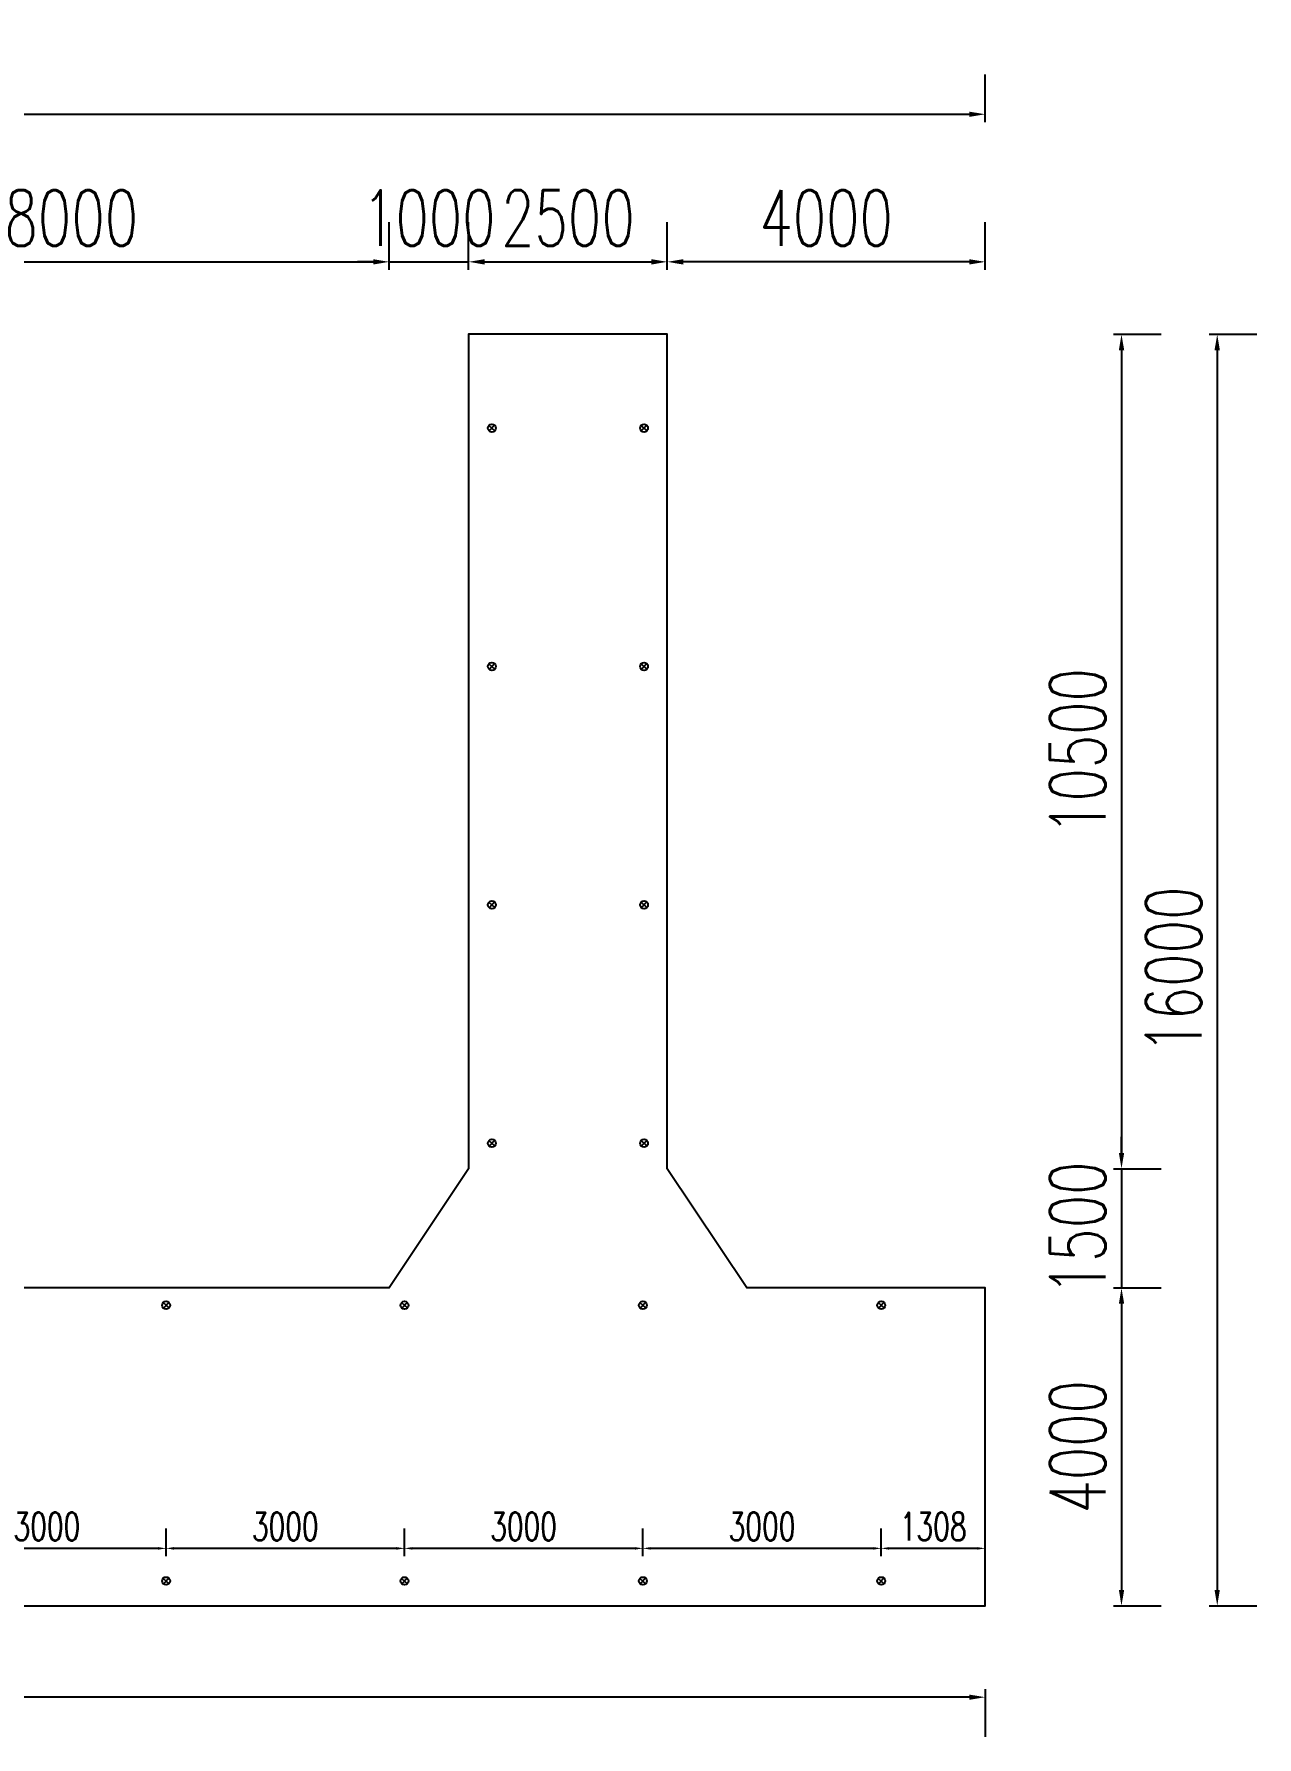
# Model space of a CAD drawing. Extents: x -89702 to 926017, y -610001 to -56924.
# Drawn here: x 617032 to 632422, y -231278 to -209850 of the extents above; entities that cross this region are included whole.
import ezdxf

# ---------------------------------------------------------------- set-up
doc = ezdxf.new("R2010")
doc.units = 0
doc.header["$LTSCALE"] = 10
doc.header["$MEASUREMENT"] = 0
for name, color, linetype in [('L-TEXT文字标注', 7, 'Continuous'), ('W-_ANTICOLLISION防撞措施', 6, 'Continuous'), ('W-STEEL_FRAME钢架', 3, 'Continuous')]:
    doc.layers.add(name, color=color, linetype=linetype)
doc.layers.add('文字标注', color=7, linetype='Continuous', lineweight=18)
doc.styles.add('STANDARD_T3', font='simplex.shx', dxfattribs={"width": 0.7, "bigfont": 'gbcbig.shx'})
doc.dimstyles.new('W&&100', dxfattribs={"dimtxt": 350, "dimasz": 100, "dimexe": 250, "dimexo": 300, "dimgap": 100, "dimtad": 1, "dimdec": 0, "dimzin": 0, "dimdsep": 46, "dimtxsty": 'STANDARD_T3', "dimcen": 0.09, "dimclrd": 1, "dimclre": 1, "dimclrt": 7, "dimazin": 2, "dimtfac": 1, "dimtdec": 0, "dimtix": 1, "dimtmove": 2, "dimatfit": 3, "dimfxl": 0, "dimtolj": 1, "dimtzin": 0, "dimarcsym": 0})
doc.dimstyles.new('W&&200', dxfattribs={"dimtxt": 700, "dimasz": 200, "dimexe": 500, "dimexo": 600, "dimgap": 200, "dimtad": 1, "dimdec": 0, "dimzin": 0, "dimdsep": 46, "dimtxsty": 'STANDARD_T3', "dimcen": 0.09, "dimclrd": 1, "dimclre": 1, "dimclrt": 7, "dimazin": 2, "dimtfac": 1, "dimtdec": 0, "dimtix": 1, "dimtmove": 2, "dimatfit": 3, "dimfxl": 0, "dimtolj": 1, "dimtzin": 0, "dimarcsym": 0})

# ---------------------------------------------------------------- blocks, each defined once
blk = doc.blocks.new('dimaideng')
for p, q in [((564094, -312860), (564168, -312927)), ((564165, -312857), (564096, -312930))]:
    blk.add_line(p, q)
blk.add_circle((564131, -312893), 50)
blk = doc.blocks.new('*U1735')
at = {"layer": 'W-_ANTICOLLISION防撞措施', "color": 0, "linetype": 'ByBlock'}
for p in [(-1733872, -2513095), (-1733872, -2516565)]:
    blk.add_blockref('dimaideng', p, dxfattribs=at)
blk = doc.blocks.new('*U1736')
at = {"layer": 'W-_ANTICOLLISION防撞措施', "color": 0, "linetype": 'ByBlock', "lineweight": -2, "transparency": 16777216}
for p in [(0, 0), (3000, 0), (6000, 0), (9000, 0), (12000, 0), (15000, 0), (18000, 0), (21000, 0), (24000, 0), (27000, 0), (30000, 0), (33000, 0)]:
    blk.add_blockref('*U1735', p, dxfattribs=at)
blk = doc.blocks.new('*U1733')
at = {"layer": 'W-_ANTICOLLISION防撞措施', "color": 0, "linetype": 'ByBlock'}
for p in [(-1734830, -2514830), (-1732915, -2514830)]:
    blk.add_blockref('dimaideng', p, dxfattribs=at)
blk = doc.blocks.new('*U1734')
at = {"layer": 'W-_ANTICOLLISION防撞措施', "color": 0, "linetype": 'ByBlock', "lineweight": -2, "transparency": 16777216}
for p in [(0, 9000), (0, 6000), (0, 3000), (0, 0)]:
    blk.add_blockref('*U1733', p, dxfattribs=at)
blk = doc.blocks.new('*D1800')
at = {"layer": 'Defpoints', "color": 0, "transparency": 16777216}
for p in [(621501, -212716), (613501, -225628), (621501, -225628)]:
    blk.add_point(p, dxfattribs=at)
at = {"layer": 'L-TEXT文字标注', "color": 1, "lineweight": -2, "transparency": 16777216}
for p, q in [((613501, -212816), (613501, -212216)), ((621501, -212816), (621501, -212216)), ((613701, -212716), (621301, -212716))]:
    blk.add_line(p, q, dxfattribs=at)
at = {"layer": 'L-TEXT文字标注', "color": 1, "transparency": 16777216}
for points in [[(613701, -212683), (613701, -212750), (613501, -212716)], [(621301, -212683), (621301, -212750), (621501, -212716)]]:
    blk.add_solid(points, dxfattribs=at)
at = {"layer": 'L-TEXT文字标注', "color": 7, "transparency": 16777216, "insert": (617501, -212166), "char_height": 700, "attachment_point": 5, "style": 'STANDARD_T3'}
blk.add_mtext('\\A1;8000', dxfattribs=at)
blk = doc.blocks.new('*D1801')
at = {"layer": 'Defpoints', "color": 0, "transparency": 16777216}
for p in [(622501, -212716), (622501, -213628), (621501, -225628)]:
    blk.add_point(p, dxfattribs=at)
at = {"layer": 'L-TEXT文字标注', "color": 1, "lineweight": -2, "transparency": 16777216}
for p, q in [((621501, -212816), (621501, -212216)), ((622501, -212816), (622501, -212216)), ((621301, -212716), (621101, -212716)), ((621501, -212716), (622501, -212716)), ((622701, -212716), (622901, -212716))]:
    blk.add_line(p, q, dxfattribs=at)
at = {"layer": 'L-TEXT文字标注', "color": 1, "transparency": 16777216}
for points in [[(621301, -212683), (621301, -212750), (621501, -212716)], [(622701, -212683), (622701, -212750), (622501, -212716)]]:
    blk.add_solid(points, dxfattribs=at)
at = {"layer": 'L-TEXT文字标注', "color": 7, "transparency": 16777216, "insert": (622001, -212166), "char_height": 700, "attachment_point": 5, "style": 'STANDARD_T3'}
blk.add_mtext('\\A1;1000', dxfattribs=at)
blk = doc.blocks.new('*D1802')
at = {"layer": 'Defpoints', "color": 0, "transparency": 16777216}
for p in [(625001, -212716), (622501, -213628), (625001, -213628)]:
    blk.add_point(p, dxfattribs=at)
at = {"layer": 'L-TEXT文字标注', "color": 1, "lineweight": -2, "transparency": 16777216}
for p, q in [((622501, -212816), (622501, -212216)), ((625001, -212816), (625001, -212216)), ((622701, -212716), (624801, -212716))]:
    blk.add_line(p, q, dxfattribs=at)
at = {"layer": 'L-TEXT文字标注', "color": 1, "transparency": 16777216}
for points in [[(622701, -212683), (622701, -212750), (622501, -212716)], [(624801, -212683), (624801, -212750), (625001, -212716)]]:
    blk.add_solid(points, dxfattribs=at)
at = {"layer": 'L-TEXT文字标注', "color": 7, "transparency": 16777216, "insert": (623751, -212166), "char_height": 700, "attachment_point": 5, "style": 'STANDARD_T3'}
blk.add_mtext('\\A1;2500', dxfattribs=at)
blk = doc.blocks.new('*D1808')
at = {"layer": 'Defpoints', "color": 0, "transparency": 16777216}
for p in [(625001, -212716), (625001, -213628), (629001, -225628)]:
    blk.add_point(p, dxfattribs=at)
at = {"layer": 'L-TEXT文字标注', "color": 1, "lineweight": -2, "transparency": 16777216}
for p, q in [((625001, -212816), (625001, -212216)), ((629001, -212816), (629001, -212216)), ((628801, -212716), (625201, -212716))]:
    blk.add_line(p, q, dxfattribs=at)
at = {"layer": 'L-TEXT文字标注', "color": 1, "transparency": 16777216}
for points in [[(625201, -212683), (625201, -212750), (625001, -212716)], [(628801, -212683), (628801, -212750), (629001, -212716)]]:
    blk.add_solid(points, dxfattribs=at)
at = {"layer": 'L-TEXT文字标注', "color": 7, "transparency": 16777216, "insert": (627001, -212166), "char_height": 700, "attachment_point": 5, "style": 'STANDARD_T3'}
blk.add_mtext('\\A1;4000', dxfattribs=at)
blk = doc.blocks.new('*D1809')
at = {"layer": 'Defpoints', "color": 0, "transparency": 16777216}
for p in [(625001, -213628), (625001, -224128), (630717, -224128)]:
    blk.add_point(p, dxfattribs=at)
at = {"layer": 'L-TEXT文字标注', "color": 1, "lineweight": -2, "transparency": 16777216}
for p, q in [((630617, -213628), (631217, -213628)), ((630717, -213828), (630717, -223928)), ((630617, -224128), (631217, -224128))]:
    blk.add_line(p, q, dxfattribs=at)
at = {"layer": 'L-TEXT文字标注', "color": 1, "transparency": 16777216}
for points in [[(630684, -213828), (630751, -213828), (630717, -213628)], [(630684, -223928), (630751, -223928), (630717, -224128)]]:
    blk.add_solid(points, dxfattribs=at)
at = {"layer": 'L-TEXT文字标注', "color": 7, "transparency": 16777216, "insert": (630167, -218878), "char_height": 700, "attachment_point": 5, "rotation": 90, "style": 'STANDARD_T3'}
blk.add_mtext('\\A1;10500', dxfattribs=at)
blk = doc.blocks.new('*D1810')
at = {"layer": 'Defpoints', "color": 0, "transparency": 16777216}
for p in [(625001, -224128), (626001, -225628), (630717, -225628)]:
    blk.add_point(p, dxfattribs=at)
at = {"layer": 'L-TEXT文字标注', "color": 1, "lineweight": -2, "transparency": 16777216}
for p, q in [((630717, -223928), (630717, -223728)), ((630617, -224128), (631217, -224128)), ((630717, -224128), (630717, -225628)), ((630617, -225628), (631217, -225628)), ((630717, -225828), (630717, -226028))]:
    blk.add_line(p, q, dxfattribs=at)
at = {"layer": 'L-TEXT文字标注', "color": 1, "transparency": 16777216}
for points in [[(630684, -223928), (630751, -223928), (630717, -224128)], [(630684, -225828), (630751, -225828), (630717, -225628)]]:
    blk.add_solid(points, dxfattribs=at)
at = {"layer": 'L-TEXT文字标注', "color": 7, "transparency": 16777216, "insert": (630167, -224878), "char_height": 700, "attachment_point": 5, "rotation": 90, "style": 'STANDARD_T3'}
blk.add_mtext('\\A1;1500', dxfattribs=at)
blk = doc.blocks.new('*D1811')
at = {"layer": 'Defpoints', "color": 0, "transparency": 16777216}
for p in [(626001, -225628), (629001, -229628), (630717, -229628)]:
    blk.add_point(p, dxfattribs=at)
at = {"layer": 'L-TEXT文字标注', "color": 1, "lineweight": -2, "transparency": 16777216}
for p, q in [((630617, -225628), (631217, -225628)), ((630717, -225828), (630717, -229428)), ((630617, -229628), (631217, -229628))]:
    blk.add_line(p, q, dxfattribs=at)
at = {"layer": 'L-TEXT文字标注', "color": 1, "transparency": 16777216}
for points in [[(630684, -225828), (630751, -225828), (630717, -225628)], [(630684, -229428), (630751, -229428), (630717, -229628)]]:
    blk.add_solid(points, dxfattribs=at)
at = {"layer": 'L-TEXT文字标注', "color": 7, "transparency": 16777216, "insert": (630167, -227628), "char_height": 700, "attachment_point": 5, "rotation": 90, "style": 'STANDARD_T3'}
blk.add_mtext('\\A1;4000', dxfattribs=at)
blk = doc.blocks.new('*D1812')
at = {"layer": 'Defpoints', "color": 0, "transparency": 16777216}
for p in [(593501, -229628), (629001, -229628), (593501, -230778)]:
    blk.add_point(p, dxfattribs=at)
at = {"layer": 'L-TEXT文字标注', "color": 1, "lineweight": -2, "transparency": 16777216}
for p, q in [((593501, -230678), (593501, -231278)), ((628801, -230778), (593701, -230778)), ((629001, -230678), (629001, -231278))]:
    blk.add_line(p, q, dxfattribs=at)
at = {"layer": 'L-TEXT文字标注', "color": 1, "transparency": 16777216}
for points in [[(593701, -230745), (593701, -230811), (593501, -230778)], [(628801, -230745), (628801, -230811), (629001, -230778)]]:
    blk.add_solid(points, dxfattribs=at)
at = {"layer": 'L-TEXT文字标注', "color": 7, "transparency": 16777216, "insert": (611251, -230228), "char_height": 700, "attachment_point": 5, "style": 'STANDARD_T3'}
blk.add_mtext('\\A1;35500', dxfattribs=at)
blk = doc.blocks.new('*D1795')
at = {"layer": 'Defpoints', "color": 0, "transparency": 16777216}
for p in [(629001, -210859), (593501, -212216), (629001, -212216)]:
    blk.add_point(p, dxfattribs=at)
at = {"layer": 'L-TEXT文字标注', "color": 1, "lineweight": -2, "transparency": 16777216}
for p, q in [((593501, -210959), (593501, -210359)), ((629001, -210959), (629001, -210359)), ((593701, -210859), (628801, -210859))]:
    blk.add_line(p, q, dxfattribs=at)
at = {"layer": 'L-TEXT文字标注', "color": 1, "transparency": 16777216}
for points in [[(593701, -210826), (593701, -210892), (593501, -210859)], [(628801, -210826), (628801, -210892), (629001, -210859)]]:
    blk.add_solid(points, dxfattribs=at)
at = {"layer": 'L-TEXT文字标注', "color": 7, "transparency": 16777216, "insert": (611251, -210309), "char_height": 700, "attachment_point": 5, "style": 'STANDARD_T3'}
blk.add_mtext('\\A1;35500', dxfattribs=at)
blk = doc.blocks.new('*D1796')
at = {"layer": 'Defpoints', "color": 0, "transparency": 16777216}
for p in [(631217, -213628), (631217, -229628), (631922, -229628)]:
    blk.add_point(p, dxfattribs=at)
at = {"layer": 'L-TEXT文字标注', "color": 1, "lineweight": -2, "transparency": 16777216}
for p, q in [((631822, -213628), (632422, -213628)), ((631922, -213828), (631922, -229428)), ((631822, -229628), (632422, -229628))]:
    blk.add_line(p, q, dxfattribs=at)
at = {"layer": 'L-TEXT文字标注', "color": 1, "transparency": 16777216}
for points in [[(631888, -213828), (631955, -213828), (631922, -213628)], [(631888, -229428), (631955, -229428), (631922, -229628)]]:
    blk.add_solid(points, dxfattribs=at)
at = {"layer": 'L-TEXT文字标注', "color": 7, "transparency": 16777216, "insert": (631372, -221628), "char_height": 700, "attachment_point": 5, "rotation": 90, "style": 'STANDARD_T3'}
blk.add_mtext('\\A1;16000', dxfattribs=at)
blk = doc.blocks.new('*D2161')
at = {"layer": 'Defpoints', "color": 0, "transparency": 16777216}
for p in [(627693, -228905), (627693, -229316), (629001, -229628)]:
    blk.add_point(p, dxfattribs=at)
at = {"layer": '文字标注', "color": 1, "lineweight": -2, "transparency": 16777216}
for p, q in [((627693, -229005), (627693, -228655)), ((629001, -229005), (629001, -228655)), ((628901, -228905), (627793, -228905))]:
    blk.add_line(p, q, dxfattribs=at)
at = {"layer": '文字标注', "color": 1, "transparency": 16777216}
for points in [[(627793, -228889), (627793, -228922), (627693, -228905)], [(628901, -228889), (628901, -228922), (629001, -228905)]]:
    blk.add_solid(points, dxfattribs=at)
at = {"layer": '文字标注', "color": 7, "transparency": 16777216, "insert": (628347, -228630), "char_height": 350, "attachment_point": 5, "style": 'STANDARD_T3'}
blk.add_mtext('\\A1;1308', dxfattribs=at)
blk = doc.blocks.new('*D2162')
at = {"layer": 'Defpoints', "color": 0, "transparency": 16777216}
for p in [(624693, -228905), (624693, -229316), (627693, -229316)]:
    blk.add_point(p, dxfattribs=at)
at = {"layer": '文字标注', "color": 1, "lineweight": -2, "transparency": 16777216}
for p, q in [((624693, -229005), (624693, -228655)), ((627693, -229005), (627693, -228655)), ((627593, -228905), (624793, -228905))]:
    blk.add_line(p, q, dxfattribs=at)
at = {"layer": '文字标注', "color": 1, "transparency": 16777216}
for points in [[(624793, -228889), (624793, -228922), (624693, -228905)], [(627593, -228889), (627593, -228922), (627693, -228905)]]:
    blk.add_solid(points, dxfattribs=at)
at = {"layer": '文字标注', "color": 7, "transparency": 16777216, "insert": (626193, -228630), "char_height": 350, "attachment_point": 5, "style": 'STANDARD_T3'}
blk.add_mtext('\\A1;3000', dxfattribs=at)
blk = doc.blocks.new('*D2163')
at = {"layer": 'Defpoints', "color": 0, "transparency": 16777216}
for p in [(621693, -228905), (621693, -229316), (624693, -229316)]:
    blk.add_point(p, dxfattribs=at)
at = {"layer": '文字标注', "color": 1, "lineweight": -2, "transparency": 16777216}
for p, q in [((621693, -229005), (621693, -228655)), ((624693, -229005), (624693, -228655)), ((624593, -228905), (621793, -228905))]:
    blk.add_line(p, q, dxfattribs=at)
at = {"layer": '文字标注', "color": 1, "transparency": 16777216}
for points in [[(621793, -228889), (621793, -228922), (621693, -228905)], [(624593, -228889), (624593, -228922), (624693, -228905)]]:
    blk.add_solid(points, dxfattribs=at)
at = {"layer": '文字标注', "color": 7, "transparency": 16777216, "insert": (623193, -228630), "char_height": 350, "attachment_point": 5, "style": 'STANDARD_T3'}
blk.add_mtext('\\A1;3000', dxfattribs=at)
blk = doc.blocks.new('*D2164')
at = {"layer": 'Defpoints', "color": 0, "transparency": 16777216}
for p in [(618693, -228905), (618693, -229316), (621693, -229316)]:
    blk.add_point(p, dxfattribs=at)
at = {"layer": '文字标注', "color": 1, "lineweight": -2, "transparency": 16777216}
for p, q in [((618693, -229005), (618693, -228655)), ((621693, -229005), (621693, -228655)), ((621593, -228905), (618793, -228905))]:
    blk.add_line(p, q, dxfattribs=at)
at = {"layer": '文字标注', "color": 1, "transparency": 16777216}
for points in [[(618793, -228889), (618793, -228922), (618693, -228905)], [(621593, -228889), (621593, -228922), (621693, -228905)]]:
    blk.add_solid(points, dxfattribs=at)
at = {"layer": '文字标注', "color": 7, "transparency": 16777216, "insert": (620193, -228630), "char_height": 350, "attachment_point": 5, "style": 'STANDARD_T3'}
blk.add_mtext('\\A1;3000', dxfattribs=at)
blk = doc.blocks.new('*D2165')
at = {"layer": 'Defpoints', "color": 0, "transparency": 16777216}
for p in [(615693, -228905), (615693, -229316), (618693, -229316)]:
    blk.add_point(p, dxfattribs=at)
at = {"layer": '文字标注', "color": 1, "lineweight": -2, "transparency": 16777216}
for p, q in [((615693, -229005), (615693, -228655)), ((618693, -229005), (618693, -228655)), ((618593, -228905), (615793, -228905))]:
    blk.add_line(p, q, dxfattribs=at)
at = {"layer": '文字标注', "color": 1, "transparency": 16777216}
for points in [[(615793, -228889), (615793, -228922), (615693, -228905)], [(618593, -228889), (618593, -228922), (618693, -228905)]]:
    blk.add_solid(points, dxfattribs=at)
at = {"layer": '文字标注', "color": 7, "transparency": 16777216, "insert": (617193, -228630), "char_height": 350, "attachment_point": 5, "style": 'STANDARD_T3'}
blk.add_mtext('\\A1;3000', dxfattribs=at)

msp = doc.modelspace()

# ---------------------------------------------------------------- linework, layer by layer
at = {"layer": 'W-STEEL_FRAME钢架'}
msp.add_lwpolyline([(600000.9, -213627.9), (597500.9, -213627.9), (597500.9, -224127.9), (596500.9, -225627.9), (593500.9, -225627.9), (593500.9, -229627.9), (629000.9, -229627.9), (629000.9, -225627.9), (626000.9, -225627.9), (625000.9, -224127.9), (625000.9, -213627.9), (622500.9, -213627.9), (622500.9, -224127.9), (621500.9, -225627.9), (613500.9, -225627.9), (612500.9, -224127.9), (612500.9, -213627.9), (610000.9, -213627.9), (610000.9, -224127.9), (609000.9, -225627.9), (601000.9, -225627.9), (600000.9, -224127.9)], close=True, dxfattribs=at)

# ---------------------------------------------------------------- block references
at = {"layer": 'W-_ANTICOLLISION防撞措施', "color": 0, "linetype": 'ByBlock'}
for name, p in [('*U1734', (1793492.2, 2603915.5)), ('*U1736', (1764434.8, 2600142.3))]:
    msp.add_blockref(name, p, dxfattribs=at)

# ---------------------------------------------------------------- dimensions: what is measured, and where the dimension line sits
at = {"layer": 'L-TEXT文字标注', "color": 3}
for base, p1, p2, picture, middle in [((629000.9, -210859.2), (593500.9, -212216.4), (629000.9, -212216.4), '*D1795', (611250.9, -210309.2)), ((621500.9, -212716.4), (613500.9, -225627.9), (621500.9, -225627.9), '*D1800', (617500.9, -212166.4)), ((622500.9, -212716.4), (621500.9, -225627.9), (622500.9, -213627.9), '*D1801', (622000.9, -212166.4)), ((625000.9, -212716.4), (622500.9, -213627.9), (625000.9, -213627.9), '*D1802', (623750.9, -212166.4)), ((625000.9, -212716.4), (629000.9, -225627.9), (625000.9, -213627.9), '*D1808', (627000.9, -212166.4)), ((593500.9, -230778.1), (629000.9, -229627.9), (593500.9, -229627.9), '*D1812', (611250.9, -230228.1))]:
    dim = msp.add_linear_dim(base=base, p1=p1, p2=p2, dimstyle='W&&200', override={"dimfxlon": 1}, dxfattribs=at)
    dim.commit()
    dim.dimension.update_dxf_attribs({"geometry": picture, "text_midpoint": middle})
for base, p1, p2, picture, middle in [((630717.4, -224127.9), (625000.9, -213627.9), (625000.9, -224127.9), '*D1809', (630167.4, -218877.9)), ((631921.8, -229627.9), (631217.4, -213627.9), (631217.4, -229627.9), '*D1796', (631371.8, -221627.9)), ((630717.4, -225627.9), (625000.9, -224127.9), (626000.9, -225627.9), '*D1810', (630167.4, -224877.9)), ((630717.4, -229627.9), (626000.9, -225627.9), (629000.9, -229627.9), '*D1811', (630167.4, -227627.9))]:
    dim = msp.add_linear_dim(base=base, p1=p1, p2=p2, angle=90, dimstyle='W&&200', override={"dimfxlon": 1}, dxfattribs=at)
    dim.commit()
    dim.dimension.update_dxf_attribs({"geometry": picture, "text_midpoint": middle})
at = {"layer": '文字标注'}
for base, p1, p2, picture, middle in [((615693.3, -228905.5), (618693.3, -229315.6), (615693.3, -229315.6), '*D2165', (617193.3, -228630.5)), ((618693.3, -228905.5), (621693.3, -229315.6), (618693.3, -229315.6), '*D2164', (620193.3, -228630.5)), ((621693.3, -228905.5), (624693.3, -229315.6), (621693.3, -229315.6), '*D2163', (623193.3, -228630.5)), ((624693.3, -228905.5), (627693.3, -229315.6), (624693.3, -229315.6), '*D2162', (626193.3, -228630.5)), ((627693.3, -228905.5), (629000.9, -229627.9), (627693.3, -229315.6), '*D2161', (628347.1, -228630.5))]:
    dim = msp.add_linear_dim(base=base, p1=p1, p2=p2, dimstyle='W&&100', override={"dimfxlon": 1}, dxfattribs=at)
    dim.commit()
    dim.dimension.update_dxf_attribs({"geometry": picture, "text_midpoint": middle})

doc.saveas('drawing.dxf')
